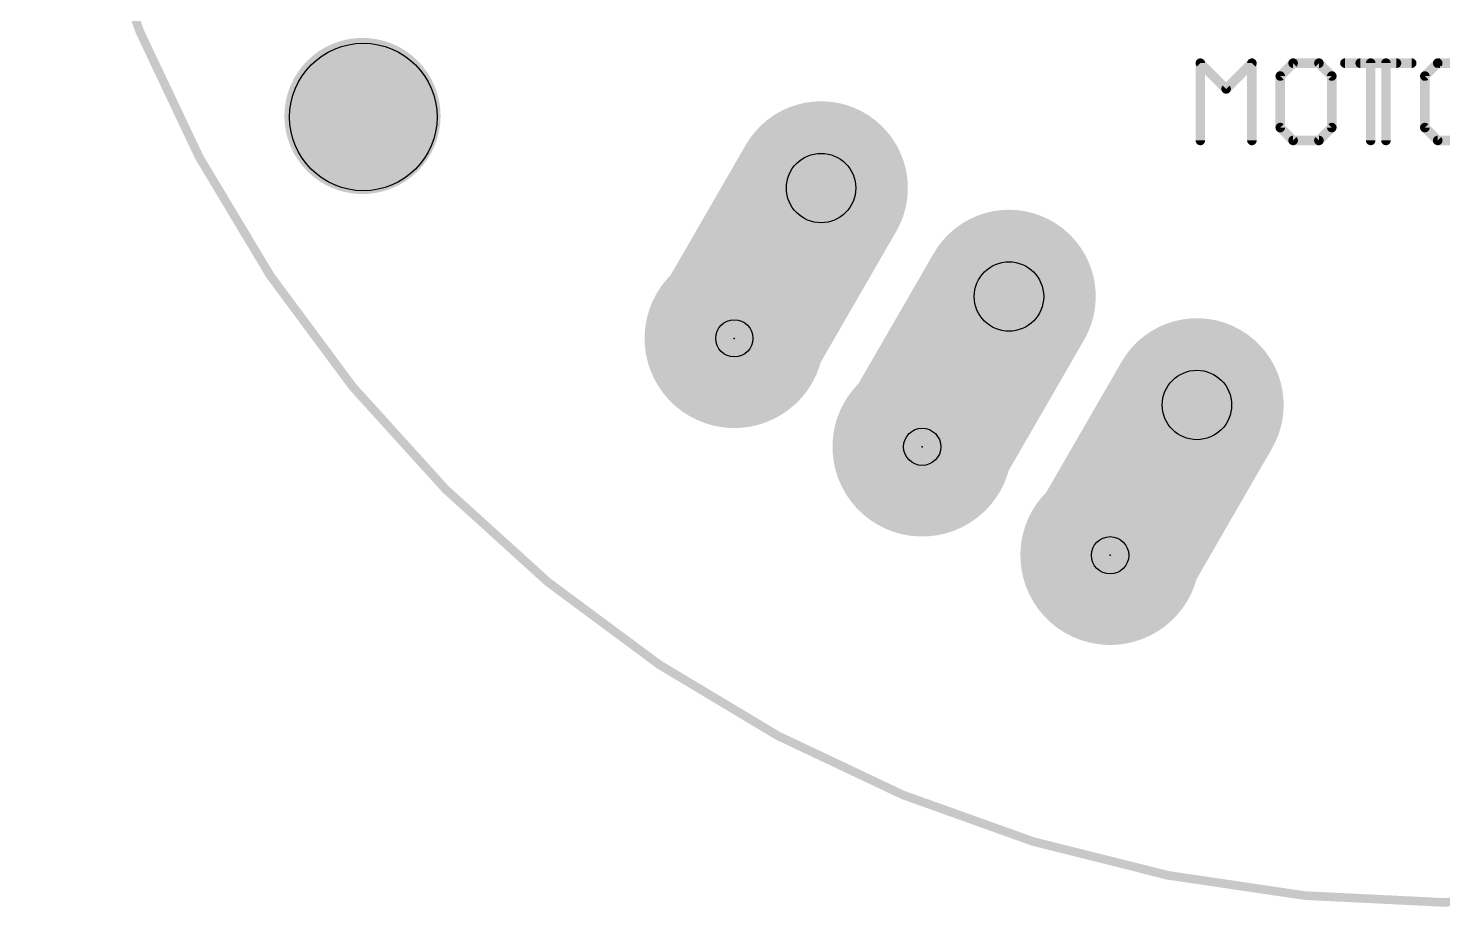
# Model space of a CAD drawing. Extents: x -41.4 to 41.4, y -41.4 to 41.4.
# Drawn here: x -41.4 to -0.01, y -41.4 to -15.69 of the extents above; entities that cross this region are included whole.
import ezdxf

# ---------------------------------------------------------------- set-up
doc = ezdxf.new("R2010")
doc.units = 0
for name, color, linetype in [('1', 22, 'CONTINUOUS'), ('16', 175, 'CONTINUOUS'), ('17', 82, 'CONTINUOUS'), ('18', 82, 'CONTINUOUS'), ('20', 7, 'CONTINUOUS'), ('21', 253, 'CONTINUOUS'), ('22', 253, 'CONTINUOUS'), ('23', 7, 'CONTINUOUS'), ('29', 253, 'CONTINUOUS'), ('30', 253, 'CONTINUOUS'), ('44', 253, 'CONTINUOUS')]:
    doc.layers.add(name, color=color, linetype=linetype)

# ---------------------------------------------------------------- blocks, each defined once
blk = doc.blocks.new('ROUNDP')
at = {"const_width": 0.5}
blk.add_lwpolyline([(0, -0.25, 1), (0, 0.25, 1), (0, -0.25)], format="xyb", dxfattribs=at)
blk = doc.blocks.new('OCTAGONV')
at = {"const_width": 0.5}
blk.add_lwpolyline([(-0.25, -0.1036), (-0.25, 0.1036), (-0.1036, 0.25), (0.1036, 0.25), (0.25, 0.1036), (0.25, -0.1036), (0.1036, -0.25), (-0.1036, -0.25), (-0.25, -0.1036), (-0.25, 0.1036)], dxfattribs=at)

msp = doc.modelspace()

# ---------------------------------------------------------------- linework, layer by layer
at = {"layer": '1', "const_width": 5.08}
for points in [[(-20.7393, -24.765), (-18.1993, -20.3656)], [(-12.7, -23.5406), (-15.24, -27.94)], [(-9.7407, -31.115), (-7.2007, -26.7156)]]:
    msp.add_lwpolyline(points, dxfattribs=at)
at = {"layer": '1', "const_width": 2.54}
for points in [[(-17.0994, -21.0006, 1), (-19.2991, -19.7306)], [(-11.6001, -24.1756, 1), (-13.7999, -22.9056)], [(-21.8391, -24.13, 1), (-19.6394, -25.4)], [(-6.1009, -27.3506, 1), (-8.3006, -26.0806)], [(-16.3399, -27.305, 1), (-14.1401, -28.575)], [(-10.8406, -30.48, 1), (-8.6409, -31.75)]]:
    msp.add_lwpolyline(points, format="xyb", dxfattribs=at)
at = {"layer": '16', "const_width": 5.08}
for points in [[(-18.1993, -20.3656), (-20.7393, -24.765)], [(-15.24, -27.94), (-12.7, -23.5406)], [(-7.2007, -26.7156), (-9.7407, -31.115)]]:
    msp.add_lwpolyline(points, dxfattribs=at)
at = {"layer": '16', "const_width": 2.54}
for points in [[(-17.0994, -21.0006, 1), (-19.2991, -19.7306)], [(-11.6001, -24.1756, 1), (-13.7999, -22.9056)], [(-21.8391, -24.13, 1), (-19.6394, -25.4)], [(-6.1009, -27.3506, 1), (-8.3006, -26.0806)], [(-16.3399, -27.305, 1), (-14.1401, -28.575)], [(-10.8406, -30.48, 1), (-8.6409, -31.75)]]:
    msp.add_lwpolyline(points, format="xyb", dxfattribs=at)
at = {"layer": '20', "const_width": 0.254}
msp.add_lwpolyline([(0, -41.275, 1), (0, 41.275, 1), (0, -41.275)], format="xyb", dxfattribs=at)
at = {"layer": '20'}
msp.add_circle((-31.596, -18.2865), 2.159, dxfattribs=at)
at = {"layer": '21'}
for points, const_width in [([(-31.6208, -20.4153, 1), (-31.6208, -16.0973, 1), (-31.6208, -20.4153)], 0.254), ([(-2.8678, -16.6402, 1), (-2.8678, -16.7799)], 0.1397), ([(-2.0438, -16.71, 1), (-2.1835, -16.71)], 0.1397), ([(-1.3595, -16.7799, 1), (-1.3595, -16.6402)], 0.1397), ([(-0.4592, -17.0871, 1), (-0.5989, -17.0871)], 0.1397), ([(-0.5784, -17.0377, 1), (-0.4796, -17.1365)], 0.1397), ([(-0.1519, -16.6402, 1), (-0.1519, -16.7799)], 0.1397), ([(-0.1025, -16.7594, 1), (-0.2013, -16.6606)], 0.1397), ([(-0.4796, -18.5461, 1), (-0.5784, -18.6449)], 0.1397), ([(-0.5989, -18.5955, 1), (-0.4592, -18.5955)], 0.1397), ([(-2.1835, -18.9726, 1), (-2.0438, -18.9726)], 0.1397), ([(-0.1519, -18.9027, 1), (-0.1519, -19.0424)], 0.1397), ([(-0.2013, -19.0219, 1), (-0.1025, -18.9232)], 0.1397)]:
    msp.add_lwpolyline(points, format="xyb", dxfattribs=dict(at, const_width=const_width))
at = {"layer": '21', "const_width": 0.2794}
for points in [[(-2.8678, -16.71), (-1.3595, -16.71)], [(-2.1136, -18.9726), (-2.1136, -16.71)], [(-0.1519, -16.71), (-0.529, -17.0871)], [(-0.529, -17.0871), (-0.529, -18.5955)], [(0.6022, -16.71), (-0.1519, -16.71)], [(-0.529, -18.5955), (-0.1519, -18.9726)], [(-0.1519, -18.9726), (0.6022, -18.9726)]]:
    msp.add_lwpolyline(points, dxfattribs=at)
at = {"layer": '22', "const_width": 0.2794}
for points in [[(-6.3452, -17.4642), (-7.0994, -16.71)], [(-7.0994, -16.71), (-7.0994, -18.9726)], [(-5.5911, -16.71), (-6.3452, -17.4642)], [(-5.5911, -18.9726), (-5.5911, -16.71)], [(-4.7606, -17.0871), (-4.3835, -16.71)], [(-4.7606, -18.5955), (-4.7606, -17.0871)], [(-4.3835, -16.71), (-3.6294, -16.71)], [(-3.6294, -16.71), (-3.2523, -17.0871)], [(-3.2523, -17.0871), (-3.2523, -18.5955)], [(-0.9135, -16.71), (-2.4218, -16.71)], [(-1.6676, -18.9726), (-1.6676, -16.71)], [(1.4253, -16.71), (-0.083, -16.71)], [(-4.3835, -18.9726), (-4.7606, -18.5955)], [(-3.2523, -18.5955), (-3.6294, -18.9726)], [(-3.6294, -18.9726), (-4.3835, -18.9726)]]:
    msp.add_lwpolyline(points, dxfattribs=at)
at = {"layer": '22', "const_width": 0.1397}
for points in [[(-7.05, -16.6606, 1), (-7.1488, -16.7594)], [(-7.0296, -16.71, 1), (-7.1693, -16.71)], [(-5.5212, -16.71, 1), (-5.6609, -16.71)], [(-5.5417, -16.7594, 1), (-5.6405, -16.6606)], [(-4.6908, -17.0871, 1), (-4.8305, -17.0871)], [(-4.81, -17.0377, 1), (-4.7112, -17.1365)], [(-4.3835, -16.6402, 1), (-4.3835, -16.7799)], [(-4.3341, -16.7594, 1), (-4.4329, -16.6606)], [(-3.58, -16.6606, 1), (-3.6787, -16.7594)], [(-3.6294, -16.7799, 1), (-3.6294, -16.6402)], [(-3.1824, -17.0871, 1), (-3.3221, -17.0871)], [(-3.3017, -17.1365, 1), (-3.2029, -17.0377)], [(-2.4218, -16.6402, 1), (-2.4218, -16.7799)], [(-1.5978, -16.71, 1), (-1.7375, -16.71)], [(-0.9135, -16.7799, 1), (-0.9135, -16.6402)], [(-0.083, -16.6402, 1), (-0.083, -16.7799)], [(-6.3946, -17.4148, 1), (-6.2958, -17.5136)], [(-6.3946, -17.5136, 1), (-6.2958, -17.4148)], [(-4.7112, -18.5461, 1), (-4.81, -18.6449)], [(-4.8305, -18.5955, 1), (-4.6908, -18.5955)], [(-3.3221, -18.5955, 1), (-3.1824, -18.5955)], [(-3.2029, -18.6449, 1), (-3.3017, -18.5461)], [(-7.1693, -18.9726, 1), (-7.0296, -18.9726)], [(-5.6609, -18.9726, 1), (-5.5212, -18.9726)], [(-4.3835, -18.9027, 1), (-4.3835, -19.0424)], [(-4.4329, -19.0219, 1), (-4.3341, -18.9232)], [(-3.6787, -18.9232, 1), (-3.58, -19.0219)], [(-3.6294, -19.0424, 1), (-3.6294, -18.9027)], [(-1.7375, -18.9726, 1), (-1.5978, -18.9726)]]:
    msp.add_lwpolyline(points, format="xyb", dxfattribs=at)
at = {"layer": '23'}
for p in [(-20.7393, -24.765), (-15.24, -27.94), (-9.7407, -31.115)]:
    msp.add_point(p, dxfattribs=at)
at = {"layer": '29', "const_width": 2.2352}
msp.add_lwpolyline([(-31.596, -19.4041, 1), (-31.596, -17.1689, 1), (-31.596, -19.4041)], format="xyb", dxfattribs=at)
at = {"layer": '30', "const_width": 2.2352}
msp.add_lwpolyline([(-31.596, -19.4041, 1), (-31.596, -17.1689, 1), (-31.596, -19.4041)], format="xyb", dxfattribs=at)
at = {"layer": '44'}
for centre, radius in [((-18.1993, -20.3656), 1.016), ((-12.7, -23.5406), 1.016), ((-20.7393, -24.765), 0.545), ((-7.2007, -26.7156), 1.016), ((-15.24, -27.94), 0.545), ((-9.7407, -31.115), 0.545)]:
    msp.add_circle(centre, radius, dxfattribs=at)

# ---------------------------------------------------------------- block references
at = {"layer": '17', "xscale": 5.1, "yscale": 5.1, "rotation": 60}
for p in [(-20.7393, -24.765), (-20.7393, -24.765), (-15.24, -27.94), (-15.24, -27.94), (-9.7407, -31.115), (-9.7407, -31.115)]:
    msp.add_blockref('ROUNDP', p, dxfattribs=at)
at = {"layer": '18', "xscale": 3.048, "yscale": 3.048}
for p in [(-18.1993, -20.3656), (-18.1993, -20.3656), (-12.7, -23.5406), (-12.7, -23.5406), (-7.2007, -26.7156), (-7.2007, -26.7156)]:
    msp.add_blockref('OCTAGONV', p, dxfattribs=at)
at = {"layer": '29', "xscale": 3.2004, "yscale": 3.2004}
for p in [(-18.1993, -20.3656), (-12.7, -23.5406), (-7.2007, -26.7156)]:
    msp.add_blockref('OCTAGONV', p, dxfattribs=at)
at = {"layer": '29', "xscale": 5.2524, "yscale": 5.2524, "rotation": 60}
for p in [(-20.7393, -24.765), (-15.24, -27.94), (-9.7407, -31.115)]:
    msp.add_blockref('ROUNDP', p, dxfattribs=at)
at = {"layer": '30', "xscale": 3.2004, "yscale": 3.2004}
for p in [(-18.1993, -20.3656), (-12.7, -23.5406), (-7.2007, -26.7156)]:
    msp.add_blockref('OCTAGONV', p, dxfattribs=at)
at = {"layer": '30', "xscale": 5.2524, "yscale": 5.2524, "rotation": 60}
for p in [(-20.7393, -24.765), (-15.24, -27.94), (-9.7407, -31.115)]:
    msp.add_blockref('ROUNDP', p, dxfattribs=at)

doc.saveas('drawing.dxf')
